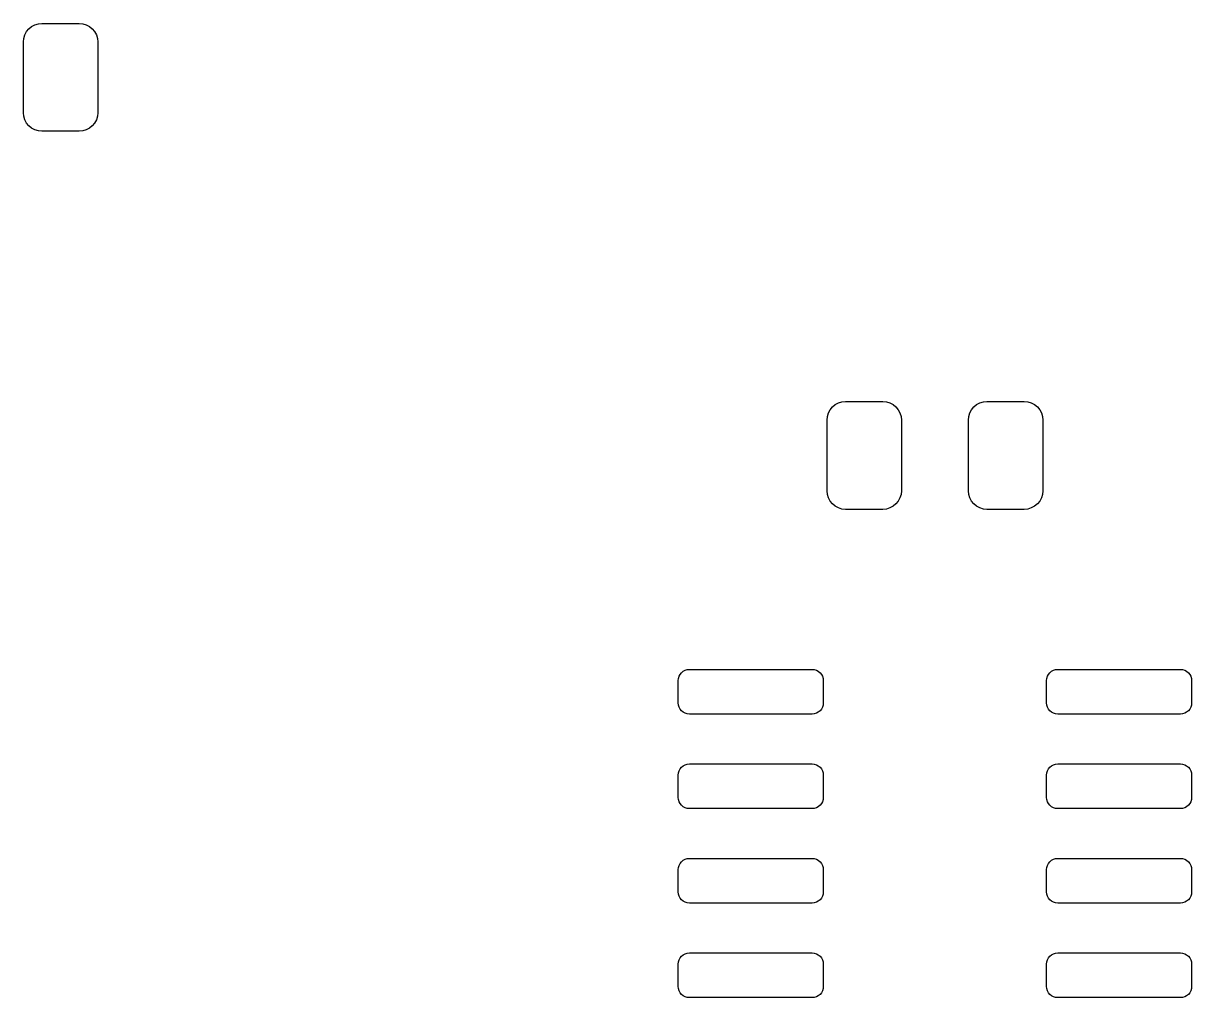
# Model space of a CAD drawing. Extents: x -21.7 to 6.2, y -6.5 to -0.8.
# Drawn here: x 4.358 to 4.976, y -3.327 to -2.811 of the extents above; entities that cross this region are included whole.
import ezdxf

# ---------------------------------------------------------------- set-up
doc = ezdxf.new("R2010")
doc.units = 0
doc.header["$MEASUREMENT"] = 0
doc.layers.add('BLACK', color=7, linetype='Continuous')

msp = doc.modelspace()

# ---------------------------------------------------------------- linework, layer by layer
at = {"layer": 'BLACK', "linetype": 'Continuous'}
for p, q in [((4.36209, -2.81312), (4.36379, -2.81221)), ((4.36379, -2.81221), (4.36564, -2.81165)), ((4.36564, -2.81165), (4.36756, -2.81146)), ((4.36756, -2.81146), (4.38724, -2.81146)), ((4.38724, -2.81146), (4.38916, -2.81165)), ((4.38916, -2.81165), (4.39101, -2.81221)), ((4.39101, -2.81221), (4.39271, -2.81312)), ((4.35791, -2.81938), (4.35847, -2.81753)), ((4.35847, -2.81753), (4.35938, -2.81583)), ((4.35938, -2.81583), (4.3606, -2.81434)), ((4.3606, -2.81434), (4.36209, -2.81312)), ((4.39271, -2.81312), (4.3942, -2.81434)), ((4.3942, -2.81434), (4.39543, -2.81583)), ((4.39543, -2.81583), (4.39634, -2.81753)), ((4.39634, -2.81753), (4.3969, -2.81938)), ((4.35772, -2.8213), (4.35791, -2.81938)), ((4.35772, -2.8587), (4.35772, -2.8213)), ((4.3969, -2.81938), (4.39709, -2.8213)), ((4.39709, -2.8213), (4.39709, -2.8587)), ((4.35791, -2.86062), (4.35772, -2.8587)), ((4.35847, -2.86247), (4.35791, -2.86062)), ((4.3969, -2.86062), (4.39634, -2.86247)), ((4.39709, -2.8587), (4.3969, -2.86062)), ((4.35938, -2.86417), (4.35847, -2.86247)), ((4.3606, -2.86566), (4.35938, -2.86417)), ((4.36209, -2.86688), (4.3606, -2.86566)), ((4.36379, -2.86779), (4.36209, -2.86688)), ((4.36564, -2.86835), (4.36379, -2.86779)), ((4.39101, -2.86779), (4.38916, -2.86835)), ((4.39271, -2.86688), (4.39101, -2.86779)), ((4.3942, -2.86566), (4.39271, -2.86688)), ((4.39543, -2.86417), (4.3942, -2.86566)), ((4.39634, -2.86247), (4.39543, -2.86417)), ((4.36756, -2.86854), (4.36564, -2.86835)), ((4.38724, -2.86854), (4.36756, -2.86854)), ((4.38916, -2.86835), (4.38724, -2.86854)), ((4.78366, -3.01753), (4.78457, -3.01583)), ((4.78457, -3.01583), (4.7858, -3.01434)), ((4.7858, -3.01434), (4.78729, -3.01312)), ((4.78729, -3.01312), (4.78899, -3.01221)), ((4.78899, -3.01221), (4.79084, -3.01165)), ((4.79084, -3.01165), (4.79276, -3.01146)), ((4.79276, -3.01146), (4.81244, -3.01146)), ((4.81244, -3.01146), (4.81436, -3.01165)), ((4.81436, -3.01165), (4.81621, -3.01221)), ((4.81621, -3.01221), (4.81791, -3.01312)), ((4.81791, -3.01312), (4.8194, -3.01434)), ((4.8194, -3.01434), (4.82062, -3.01583)), ((4.82062, -3.01583), (4.82153, -3.01753)), ((4.85847, -3.01753), (4.85938, -3.01583)), ((4.85938, -3.01583), (4.8606, -3.01434)), ((4.8606, -3.01434), (4.86209, -3.01312)), ((4.86209, -3.01312), (4.86379, -3.01221)), ((4.86379, -3.01221), (4.86564, -3.01165)), ((4.86564, -3.01165), (4.86756, -3.01146)), ((4.86756, -3.01146), (4.88724, -3.01146)), ((4.88724, -3.01146), (4.88916, -3.01165)), ((4.88916, -3.01165), (4.89101, -3.01221)), ((4.89101, -3.01221), (4.89271, -3.01312)), ((4.89271, -3.01312), (4.8942, -3.01434)), ((4.8942, -3.01434), (4.89543, -3.01583)), ((4.89543, -3.01583), (4.89634, -3.01753)), ((4.78291, -3.0213), (4.7831, -3.01938)), ((4.78291, -3.0587), (4.78291, -3.0213)), ((4.7831, -3.01938), (4.78366, -3.01753)), ((4.82153, -3.01753), (4.82209, -3.01938)), ((4.82209, -3.01938), (4.82228, -3.0213)), ((4.82228, -3.0213), (4.82228, -3.0587)), ((4.85772, -3.0213), (4.85791, -3.01938)), ((4.85772, -3.0587), (4.85772, -3.0213)), ((4.85791, -3.01938), (4.85847, -3.01753)), ((4.89634, -3.01753), (4.8969, -3.01938)), ((4.8969, -3.01938), (4.89709, -3.0213)), ((4.89709, -3.0213), (4.89709, -3.0587)), ((4.7831, -3.06062), (4.78291, -3.0587)), ((4.82228, -3.0587), (4.82209, -3.06062)), ((4.85791, -3.06062), (4.85772, -3.0587)), ((4.89709, -3.0587), (4.8969, -3.06062)), ((4.78366, -3.06247), (4.7831, -3.06062)), ((4.78457, -3.06417), (4.78366, -3.06247)), ((4.7858, -3.06566), (4.78457, -3.06417)), ((4.78729, -3.06688), (4.7858, -3.06566)), ((4.8194, -3.06566), (4.81791, -3.06688)), ((4.82062, -3.06417), (4.8194, -3.06566)), ((4.82153, -3.06247), (4.82062, -3.06417)), ((4.82209, -3.06062), (4.82153, -3.06247)), ((4.85847, -3.06247), (4.85791, -3.06062)), ((4.85938, -3.06417), (4.85847, -3.06247)), ((4.8606, -3.06566), (4.85938, -3.06417)), ((4.86209, -3.06688), (4.8606, -3.06566)), ((4.8942, -3.06566), (4.89271, -3.06688)), ((4.89543, -3.06417), (4.8942, -3.06566)), ((4.89634, -3.06247), (4.89543, -3.06417)), ((4.8969, -3.06062), (4.89634, -3.06247)), ((4.78899, -3.06779), (4.78729, -3.06688)), ((4.79084, -3.06835), (4.78899, -3.06779)), ((4.79276, -3.06854), (4.79084, -3.06835)), ((4.81244, -3.06854), (4.79276, -3.06854)), ((4.81436, -3.06835), (4.81244, -3.06854)), ((4.81621, -3.06779), (4.81436, -3.06835)), ((4.81791, -3.06688), (4.81621, -3.06779)), ((4.86379, -3.06779), (4.86209, -3.06688)), ((4.86564, -3.06835), (4.86379, -3.06779)), ((4.86756, -3.06854), (4.86564, -3.06835)), ((4.88724, -3.06854), (4.86756, -3.06854)), ((4.88916, -3.06835), (4.88724, -3.06854)), ((4.89101, -3.06779), (4.88916, -3.06835)), ((4.89271, -3.06688), (4.89101, -3.06779)), ((4.70417, -3.15909), (4.70429, -3.15794)), ((4.70429, -3.15794), (4.70462, -3.15683)), ((4.70462, -3.15683), (4.70517, -3.15581)), ((4.70517, -3.15581), (4.7059, -3.15492)), ((4.7059, -3.15492), (4.7068, -3.15418)), ((4.7068, -3.15418), (4.70782, -3.15364)), ((4.70782, -3.15364), (4.70893, -3.1533)), ((4.70893, -3.1533), (4.71008, -3.15319)), ((4.71008, -3.15319), (4.77504, -3.15319)), ((4.77504, -3.15319), (4.77619, -3.1533)), ((4.77619, -3.1533), (4.7773, -3.15364)), ((4.7773, -3.15364), (4.77832, -3.15418)), ((4.77832, -3.15418), (4.77922, -3.15492)), ((4.77922, -3.15492), (4.77995, -3.15581)), ((4.77995, -3.15581), (4.7805, -3.15683)), ((4.7805, -3.15683), (4.78083, -3.15794)), ((4.78083, -3.15794), (4.78094, -3.15909)), ((4.89906, -3.15909), (4.89917, -3.15794)), ((4.89917, -3.15794), (4.8995, -3.15683)), ((4.8995, -3.15683), (4.90005, -3.15581)), ((4.90005, -3.15581), (4.90078, -3.15492)), ((4.90078, -3.15492), (4.90168, -3.15418)), ((4.90168, -3.15418), (4.9027, -3.15364)), ((4.9027, -3.15364), (4.90381, -3.1533)), ((4.90381, -3.1533), (4.90496, -3.15319)), ((4.90496, -3.15319), (4.96992, -3.15319)), ((4.96992, -3.15319), (4.97107, -3.1533)), ((4.97107, -3.1533), (4.97218, -3.15364)), ((4.97218, -3.15364), (4.9732, -3.15418)), ((4.9732, -3.15418), (4.9741, -3.15492)), ((4.9741, -3.15492), (4.97483, -3.15581)), ((4.97483, -3.15581), (4.97538, -3.15683)), ((4.97538, -3.15683), (4.97571, -3.15794)), ((4.97571, -3.15794), (4.97583, -3.15909)), ((4.70417, -3.17091), (4.70417, -3.15909)), ((4.78094, -3.15909), (4.78094, -3.17091)), ((4.89906, -3.17091), (4.89906, -3.15909)), ((4.97583, -3.15909), (4.97583, -3.17091)), ((4.70429, -3.17206), (4.70417, -3.17091)), ((4.70462, -3.17317), (4.70429, -3.17206)), ((4.70517, -3.17419), (4.70462, -3.17317)), ((4.7059, -3.17508), (4.70517, -3.17419)), ((4.7068, -3.17582), (4.7059, -3.17508)), ((4.70782, -3.17636), (4.7068, -3.17582)), ((4.70893, -3.1767), (4.70782, -3.17636)), ((4.71008, -3.17681), (4.70893, -3.1767)), ((4.77504, -3.17681), (4.71008, -3.17681)), ((4.77619, -3.1767), (4.77504, -3.17681)), ((4.7773, -3.17636), (4.77619, -3.1767)), ((4.77832, -3.17582), (4.7773, -3.17636)), ((4.77922, -3.17508), (4.77832, -3.17582)), ((4.77995, -3.17419), (4.77922, -3.17508)), ((4.7805, -3.17317), (4.77995, -3.17419)), ((4.78083, -3.17206), (4.7805, -3.17317)), ((4.78094, -3.17091), (4.78083, -3.17206)), ((4.89917, -3.17206), (4.89906, -3.17091)), ((4.8995, -3.17317), (4.89917, -3.17206)), ((4.90005, -3.17419), (4.8995, -3.17317)), ((4.90078, -3.17508), (4.90005, -3.17419)), ((4.90168, -3.17582), (4.90078, -3.17508)), ((4.9027, -3.17636), (4.90168, -3.17582)), ((4.90381, -3.1767), (4.9027, -3.17636)), ((4.90496, -3.17681), (4.90381, -3.1767)), ((4.96992, -3.17681), (4.90496, -3.17681)), ((4.97107, -3.1767), (4.96992, -3.17681)), ((4.97218, -3.17636), (4.97107, -3.1767)), ((4.9732, -3.17582), (4.97218, -3.17636)), ((4.9741, -3.17508), (4.9732, -3.17582)), ((4.97483, -3.17419), (4.9741, -3.17508)), ((4.97538, -3.17317), (4.97483, -3.17419)), ((4.97571, -3.17206), (4.97538, -3.17317)), ((4.97583, -3.17091), (4.97571, -3.17206)), ((4.70417, -3.20909), (4.70429, -3.20794)), ((4.70429, -3.20794), (4.70462, -3.20683)), ((4.70462, -3.20683), (4.70517, -3.20581)), ((4.70517, -3.20581), (4.7059, -3.20492)), ((4.7059, -3.20492), (4.7068, -3.20418)), ((4.7068, -3.20418), (4.70782, -3.20364)), ((4.70782, -3.20364), (4.70893, -3.2033)), ((4.70893, -3.2033), (4.71008, -3.20319)), ((4.71008, -3.20319), (4.77504, -3.20319)), ((4.77504, -3.20319), (4.77619, -3.2033)), ((4.77619, -3.2033), (4.7773, -3.20364)), ((4.7773, -3.20364), (4.77832, -3.20418)), ((4.77832, -3.20418), (4.77922, -3.20492)), ((4.77922, -3.20492), (4.77995, -3.20581)), ((4.77995, -3.20581), (4.7805, -3.20683)), ((4.7805, -3.20683), (4.78083, -3.20794)), ((4.78083, -3.20794), (4.78094, -3.20909)), ((4.89906, -3.20909), (4.89917, -3.20794)), ((4.89917, -3.20794), (4.8995, -3.20683)), ((4.8995, -3.20683), (4.90005, -3.20581)), ((4.90005, -3.20581), (4.90078, -3.20492)), ((4.90078, -3.20492), (4.90168, -3.20418)), ((4.90168, -3.20418), (4.9027, -3.20364)), ((4.9027, -3.20364), (4.90381, -3.2033)), ((4.90381, -3.2033), (4.90496, -3.20319)), ((4.90496, -3.20319), (4.96992, -3.20319)), ((4.96992, -3.20319), (4.97107, -3.2033)), ((4.97107, -3.2033), (4.97218, -3.20364)), ((4.97218, -3.20364), (4.9732, -3.20418)), ((4.9732, -3.20418), (4.9741, -3.20492)), ((4.9741, -3.20492), (4.97483, -3.20581)), ((4.97483, -3.20581), (4.97538, -3.20683)), ((4.97538, -3.20683), (4.97571, -3.20794)), ((4.97571, -3.20794), (4.97583, -3.20909)), ((4.70417, -3.22091), (4.70417, -3.20909)), ((4.78094, -3.20909), (4.78094, -3.22091)), ((4.89906, -3.22091), (4.89906, -3.20909)), ((4.97583, -3.20909), (4.97583, -3.22091)), ((4.70429, -3.22206), (4.70417, -3.22091)), ((4.70462, -3.22317), (4.70429, -3.22206)), ((4.70517, -3.22419), (4.70462, -3.22317)), ((4.7059, -3.22508), (4.70517, -3.22419)), ((4.7068, -3.22582), (4.7059, -3.22508)), ((4.70782, -3.22636), (4.7068, -3.22582)), ((4.70893, -3.2267), (4.70782, -3.22636)), ((4.7773, -3.22636), (4.77619, -3.2267)), ((4.77832, -3.22582), (4.7773, -3.22636)), ((4.77922, -3.22508), (4.77832, -3.22582)), ((4.77995, -3.22419), (4.77922, -3.22508)), ((4.7805, -3.22317), (4.77995, -3.22419)), ((4.78083, -3.22206), (4.7805, -3.22317)), ((4.78094, -3.22091), (4.78083, -3.22206)), ((4.89917, -3.22206), (4.89906, -3.22091)), ((4.8995, -3.22317), (4.89917, -3.22206)), ((4.90005, -3.22419), (4.8995, -3.22317)), ((4.90078, -3.22508), (4.90005, -3.22419)), ((4.90168, -3.22582), (4.90078, -3.22508)), ((4.9027, -3.22636), (4.90168, -3.22582)), ((4.90381, -3.2267), (4.9027, -3.22636)), ((4.97218, -3.22636), (4.97107, -3.2267)), ((4.9732, -3.22582), (4.97218, -3.22636)), ((4.9741, -3.22508), (4.9732, -3.22582)), ((4.97483, -3.22419), (4.9741, -3.22508)), ((4.97538, -3.22317), (4.97483, -3.22419)), ((4.97571, -3.22206), (4.97538, -3.22317)), ((4.97583, -3.22091), (4.97571, -3.22206)), ((4.71008, -3.22681), (4.70893, -3.2267)), ((4.77504, -3.22681), (4.71008, -3.22681)), ((4.77619, -3.2267), (4.77504, -3.22681)), ((4.90496, -3.22681), (4.90381, -3.2267)), ((4.96992, -3.22681), (4.90496, -3.22681)), ((4.97107, -3.2267), (4.96992, -3.22681)), ((4.70429, -3.25794), (4.70462, -3.25683)), ((4.70462, -3.25683), (4.70517, -3.25581)), ((4.70517, -3.25581), (4.7059, -3.25492)), ((4.7059, -3.25492), (4.7068, -3.25418)), ((4.7068, -3.25418), (4.70782, -3.25364)), ((4.70782, -3.25364), (4.70893, -3.2533)), ((4.70893, -3.2533), (4.71008, -3.25319)), ((4.71008, -3.25319), (4.77504, -3.25319)), ((4.77504, -3.25319), (4.77619, -3.2533)), ((4.77619, -3.2533), (4.7773, -3.25364)), ((4.7773, -3.25364), (4.77832, -3.25418)), ((4.77832, -3.25418), (4.77922, -3.25492)), ((4.77922, -3.25492), (4.77995, -3.25581)), ((4.77995, -3.25581), (4.7805, -3.25683)), ((4.7805, -3.25683), (4.78083, -3.25794)), ((4.89917, -3.25794), (4.8995, -3.25683)), ((4.8995, -3.25683), (4.90005, -3.25581)), ((4.90005, -3.25581), (4.90078, -3.25492)), ((4.90078, -3.25492), (4.90168, -3.25418)), ((4.90168, -3.25418), (4.9027, -3.25364)), ((4.9027, -3.25364), (4.90381, -3.2533)), ((4.90381, -3.2533), (4.90496, -3.25319)), ((4.90496, -3.25319), (4.96992, -3.25319)), ((4.96992, -3.25319), (4.97107, -3.2533)), ((4.97107, -3.2533), (4.97218, -3.25364)), ((4.97218, -3.25364), (4.9732, -3.25418)), ((4.9732, -3.25418), (4.9741, -3.25492)), ((4.9741, -3.25492), (4.97483, -3.25581)), ((4.97483, -3.25581), (4.97538, -3.25683)), ((4.97538, -3.25683), (4.97571, -3.25794)), ((4.70417, -3.25909), (4.70429, -3.25794)), ((4.70417, -3.27091), (4.70417, -3.25909)), ((4.78083, -3.25794), (4.78094, -3.25909)), ((4.78094, -3.25909), (4.78094, -3.27091)), ((4.89906, -3.25909), (4.89917, -3.25794)), ((4.89906, -3.27091), (4.89906, -3.25909)), ((4.97571, -3.25794), (4.97583, -3.25909)), ((4.97583, -3.25909), (4.97583, -3.27091)), ((4.70429, -3.27206), (4.70417, -3.27091)), ((4.70462, -3.27317), (4.70429, -3.27206)), ((4.70517, -3.27419), (4.70462, -3.27317)), ((4.7059, -3.27508), (4.70517, -3.27419)), ((4.7068, -3.27582), (4.7059, -3.27508)), ((4.70782, -3.27636), (4.7068, -3.27582)), ((4.77832, -3.27582), (4.7773, -3.27636)), ((4.77922, -3.27508), (4.77832, -3.27582)), ((4.77995, -3.27419), (4.77922, -3.27508)), ((4.7805, -3.27317), (4.77995, -3.27419)), ((4.78083, -3.27206), (4.7805, -3.27317)), ((4.78094, -3.27091), (4.78083, -3.27206)), ((4.89917, -3.27206), (4.89906, -3.27091)), ((4.8995, -3.27317), (4.89917, -3.27206)), ((4.90005, -3.27419), (4.8995, -3.27317)), ((4.90078, -3.27508), (4.90005, -3.27419)), ((4.90168, -3.27582), (4.90078, -3.27508)), ((4.9027, -3.27636), (4.90168, -3.27582)), ((4.9732, -3.27582), (4.97218, -3.27636)), ((4.9741, -3.27508), (4.9732, -3.27582)), ((4.97483, -3.27419), (4.9741, -3.27508)), ((4.97538, -3.27317), (4.97483, -3.27419)), ((4.97571, -3.27206), (4.97538, -3.27317)), ((4.97583, -3.27091), (4.97571, -3.27206)), ((4.70893, -3.2767), (4.70782, -3.27636)), ((4.71008, -3.27681), (4.70893, -3.2767)), ((4.77504, -3.27681), (4.71008, -3.27681)), ((4.77619, -3.2767), (4.77504, -3.27681)), ((4.7773, -3.27636), (4.77619, -3.2767)), ((4.90381, -3.2767), (4.9027, -3.27636)), ((4.90496, -3.27681), (4.90381, -3.2767)), ((4.96992, -3.27681), (4.90496, -3.27681)), ((4.97107, -3.2767), (4.96992, -3.27681)), ((4.97218, -3.27636), (4.97107, -3.2767)), ((4.70429, -3.30794), (4.70462, -3.30683)), ((4.70462, -3.30683), (4.70517, -3.30581)), ((4.70517, -3.30581), (4.7059, -3.30492)), ((4.7059, -3.30492), (4.7068, -3.30418)), ((4.7068, -3.30418), (4.70782, -3.30364)), ((4.70782, -3.30364), (4.70893, -3.3033)), ((4.70893, -3.3033), (4.71008, -3.30319)), ((4.71008, -3.30319), (4.77504, -3.30319)), ((4.77504, -3.30319), (4.77619, -3.3033)), ((4.77619, -3.3033), (4.7773, -3.30364)), ((4.7773, -3.30364), (4.77832, -3.30418)), ((4.77832, -3.30418), (4.77922, -3.30492)), ((4.77922, -3.30492), (4.77995, -3.30581)), ((4.77995, -3.30581), (4.7805, -3.30683)), ((4.7805, -3.30683), (4.78083, -3.30794)), ((4.89917, -3.30794), (4.8995, -3.30683)), ((4.8995, -3.30683), (4.90005, -3.30581)), ((4.90005, -3.30581), (4.90078, -3.30492)), ((4.90078, -3.30492), (4.90168, -3.30418)), ((4.90168, -3.30418), (4.9027, -3.30364)), ((4.9027, -3.30364), (4.90381, -3.3033)), ((4.90381, -3.3033), (4.90496, -3.30319)), ((4.90496, -3.30319), (4.96992, -3.30319)), ((4.96992, -3.30319), (4.97107, -3.3033)), ((4.97107, -3.3033), (4.97218, -3.30364)), ((4.97218, -3.30364), (4.9732, -3.30418)), ((4.9732, -3.30418), (4.9741, -3.30492)), ((4.9741, -3.30492), (4.97483, -3.30581)), ((4.97483, -3.30581), (4.97538, -3.30683)), ((4.97538, -3.30683), (4.97571, -3.30794)), ((4.70417, -3.30909), (4.70429, -3.30794)), ((4.70417, -3.32091), (4.70417, -3.30909)), ((4.78083, -3.30794), (4.78094, -3.30909)), ((4.78094, -3.30909), (4.78094, -3.32091)), ((4.89906, -3.30909), (4.89917, -3.30794)), ((4.89906, -3.32091), (4.89906, -3.30909)), ((4.97571, -3.30794), (4.97583, -3.30909)), ((4.97583, -3.30909), (4.97583, -3.32091)), ((4.70429, -3.32206), (4.70417, -3.32091)), ((4.70462, -3.32317), (4.70429, -3.32206)), ((4.70517, -3.32419), (4.70462, -3.32317)), ((4.7059, -3.32508), (4.70517, -3.32419)), ((4.7068, -3.32582), (4.7059, -3.32508)), ((4.77922, -3.32508), (4.77832, -3.32582)), ((4.77995, -3.32419), (4.77922, -3.32508)), ((4.7805, -3.32317), (4.77995, -3.32419)), ((4.78083, -3.32206), (4.7805, -3.32317)), ((4.78094, -3.32091), (4.78083, -3.32206)), ((4.89917, -3.32206), (4.89906, -3.32091)), ((4.8995, -3.32317), (4.89917, -3.32206)), ((4.90005, -3.32419), (4.8995, -3.32317)), ((4.90078, -3.32508), (4.90005, -3.32419)), ((4.90168, -3.32582), (4.90078, -3.32508)), ((4.9741, -3.32508), (4.9732, -3.32582)), ((4.97483, -3.32419), (4.9741, -3.32508)), ((4.97538, -3.32317), (4.97483, -3.32419)), ((4.97571, -3.32206), (4.97538, -3.32317)), ((4.97583, -3.32091), (4.97571, -3.32206)), ((4.70782, -3.32636), (4.7068, -3.32582)), ((4.70893, -3.3267), (4.70782, -3.32636)), ((4.71008, -3.32681), (4.70893, -3.3267)), ((4.77504, -3.32681), (4.71008, -3.32681)), ((4.77619, -3.3267), (4.77504, -3.32681)), ((4.7773, -3.32636), (4.77619, -3.3267)), ((4.77832, -3.32582), (4.7773, -3.32636)), ((4.9027, -3.32636), (4.90168, -3.32582)), ((4.90381, -3.3267), (4.9027, -3.32636)), ((4.90496, -3.32681), (4.90381, -3.3267)), ((4.96992, -3.32681), (4.90496, -3.32681)), ((4.97107, -3.3267), (4.96992, -3.32681)), ((4.97218, -3.32636), (4.97107, -3.3267)), ((4.9732, -3.32582), (4.97218, -3.32636))]:
    msp.add_line(p, q, dxfattribs=at)

doc.saveas('drawing.dxf')
